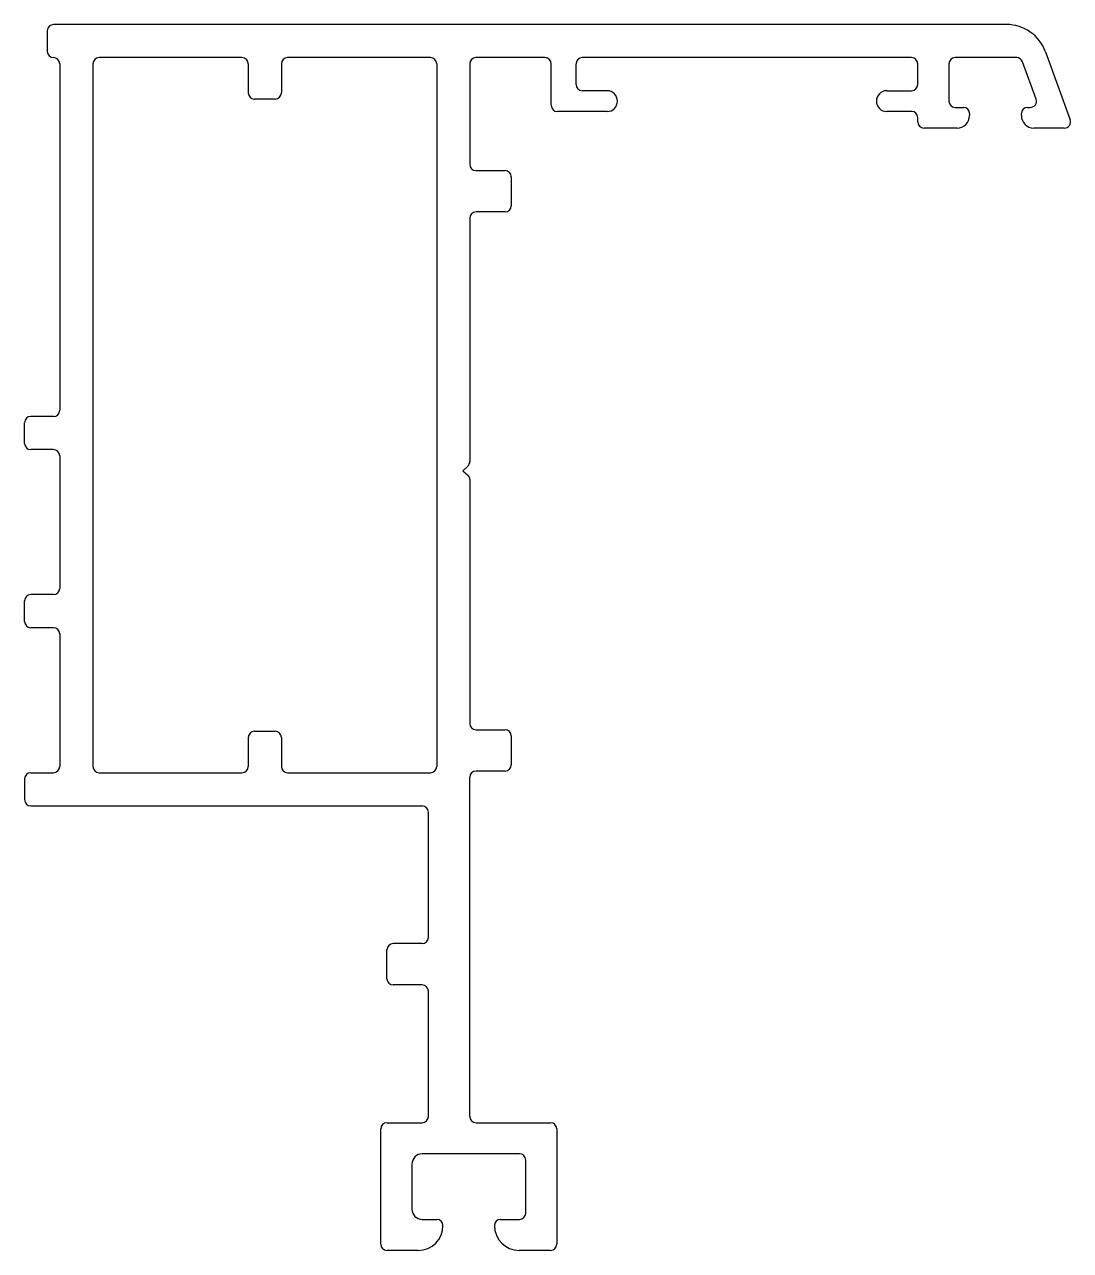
# Model space of a CAD drawing. Extents: x 60.1 to 110.6, y 11.7 to 70.9.
import ezdxf

# ---------------------------------------------------------------- set-up
doc = ezdxf.new("R2010")
doc.units = 0
doc.layers.get('0').update_dxf_attribs({"linetype": 'CONTINUOUS'})

msp = doc.modelspace()

# ---------------------------------------------------------------- linework, layer by layer
at = {"color": 0}
for p, q in [((61.242, 70.646), (61.242, 69.646)), ((107.55, 70.946), (61.542, 70.946)), ((70.641, 69.346), (63.741, 69.346)), ((79.741, 69.346), (72.841, 69.346)), ((85.27, 69.346), (81.939, 69.346)), ((102.97, 69.346), (87.07, 69.346)), ((108.045, 69.346), (105.07, 69.346)), ((109.429, 69.63), (110.623, 66.348)), ((61.841, 69.046), (61.841, 52.318)), ((63.441, 69.046), (63.441, 35.118)), ((70.941, 69.046), (70.941, 67.646)), ((72.541, 69.046), (72.541, 67.646)), ((80.041, 69.046), (80.041, 35.118)), ((81.639, 69.046), (81.639, 64.196)), ((85.57, 67.046), (85.57, 69.046)), ((86.77, 68.046), (86.77, 69.046)), ((103.27, 68.046), (103.27, 69.046)), ((104.77, 69.046), (104.77, 67.246)), ((108.982, 67.348), (108.327, 69.148)), ((88.27, 67.746), (87.07, 67.746)), ((101.77, 67.746), (102.97, 67.746)), ((72.241, 67.346), (71.241, 67.346)), ((105.07, 66.946), (105.47, 66.946)), ((108.57, 66.946), (108.7, 66.946)), ((88.27, 66.746), (85.87, 66.746)), ((102.97, 66.746), (101.77, 66.746)), ((103.27, 66.246), (103.27, 66.446)), ((105.77, 66.646), (105.77, 66.546)), ((108.27, 66.546), (108.27, 66.646)), ((105.17, 65.946), (103.57, 65.946)), ((110.341, 65.946), (108.87, 65.946)), ((81.939, 63.896), (83.341, 63.896)), ((83.641, 63.596), (83.641, 62.196)), ((81.641, 61.596), (81.641, 49.844)), ((83.341, 61.896), (81.941, 61.896)), ((60.142, 50.718), (60.142, 51.718)), ((61.541, 52.018), (60.442, 52.018)), ((61.541, 50.418), (60.442, 50.418)), ((61.841, 50.118), (61.841, 43.721)), ((81.548, 49.627), (81.305, 49.396)), ((81.305, 49.396), (81.533, 49.206)), ((81.641, 48.975), (81.641, 37.196)), ((61.541, 43.421), (60.442, 43.421)), ((60.142, 42.121), (60.142, 43.121)), ((61.541, 41.821), (60.442, 41.821)), ((61.841, 41.521), (61.841, 35.118)), ((71.241, 36.818), (72.241, 36.818)), ((81.941, 36.896), (83.341, 36.896)), ((70.941, 36.518), (70.941, 35.118)), ((72.541, 36.518), (72.541, 35.118)), ((83.641, 36.596), (83.641, 35.196)), ((60.142, 34.518), (60.142, 33.518)), ((60.442, 34.818), (61.541, 34.818)), ((63.741, 34.818), (70.641, 34.818)), ((72.841, 34.818), (79.741, 34.818)), ((81.641, 18.218), (81.641, 34.596)), ((83.341, 34.896), (81.941, 34.896)), ((60.442, 33.218), (79.341, 33.218)), ((79.641, 26.868), (79.641, 32.918)), ((77.641, 24.868), (77.641, 26.268)), ((79.341, 26.568), (77.941, 26.568)), ((79.341, 24.568), (77.941, 24.568)), ((79.641, 18.218), (79.641, 24.268)), ((77.645, 17.918), (79.341, 17.918)), ((81.941, 17.918), (85.541, 17.918)), ((77.345, 12.049), (77.345, 17.618)), ((85.841, 17.618), (85.841, 12.049)), ((84.038, 16.415), (79.345, 16.415)), ((84.338, 13.549), (84.338, 16.115)), ((78.845, 15.915), (78.845, 13.749)), ((79.345, 13.249), (80.045, 13.249)), ((83.128, 13.249), (84.038, 13.249)), ((79.145, 11.749), (77.645, 11.749)), ((85.541, 11.749), (84.028, 11.749))]:
    msp.add_line(p, q, dxfattribs=at)
for centre, radius, start, end in [((61.542, 70.646), 0.3, 90, 180), ((107.55, 68.946), 2, 20, 90), ((61.542, 69.646), 0.3, 180, 269.98734), ((61.541, 69.046), 0.3, 0, 89.98734), ((63.741, 69.046), 0.3, 90, 180), ((70.641, 69.046), 0.3, 0, 90), ((72.841, 69.046), 0.3, 90, 180), ((79.741, 69.046), 0.3, 0, 90), ((81.939, 69.046), 0.3, 90, 180), ((85.27, 69.046), 0.3, 0, 90), ((87.07, 69.046), 0.3, 90, 180), ((102.97, 69.046), 0.3, 0, 90), ((105.07, 69.046), 0.3, 90, 180), ((108.045, 69.046), 0.3, 20, 90), ((71.241, 67.646), 0.3, 180, 270), ((72.241, 67.646), 0.3, 270, 0), ((87.07, 68.046), 0.3, 180, 270), ((88.27, 67.246), 0.5, 360, 90), ((101.77, 67.246), 0.5, 90, 270), ((102.97, 68.046), 0.3, 270, 0), ((85.87, 67.046), 0.3, 180, 270), ((88.27, 67.246), 0.5, 270, 360), ((105.07, 67.246), 0.3, 180, 270), ((105.47, 66.646), 0.3, 0, 90), ((108.57, 66.646), 0.3, 90, 180), ((108.7, 67.246), 0.3, 270, 20), ((102.97, 66.446), 0.3, 0, 90), ((105.17, 66.546), 0.6, 270, 0), ((108.87, 66.546), 0.6, 180, 270), ((110.341, 66.246), 0.3, 270, 20), ((103.57, 66.246), 0.3, 180, 270), ((81.939, 64.196), 0.3, 180, 270), ((83.341, 63.596), 0.3, 0, 90), ((83.341, 62.196), 0.3, 270, 0), ((81.941, 61.596), 0.3, 90, 180), ((61.541, 52.318), 0.3, 270, 0), ((60.442, 51.718), 0.3, 90, 180), ((60.442, 50.718), 0.3, 180, 270), ((61.541, 50.118), 0.3, 0, 90), ((81.341, 49.844), 0.3, 313.57404, 0), ((81.341, 48.975), 0.3, 0, 50.21819), ((60.442, 43.121), 0.3, 90, 180), ((61.541, 43.721), 0.3, 270, 0), ((60.442, 42.121), 0.3, 180, 270), ((61.541, 41.521), 0.3, 0, 90), ((71.241, 36.518), 0.3, 90, 180), ((72.241, 36.518), 0.3, 0, 90), ((81.941, 37.196), 0.3, 180, 270), ((83.341, 36.596), 0.3, 0, 90), ((61.541, 35.118), 0.3, 270, 0), ((63.741, 35.118), 0.3, 180, 270), ((70.641, 35.118), 0.3, 270, 0), ((72.841, 35.118), 0.3, 180, 270), ((79.741, 35.118), 0.3, 270, 0), ((83.341, 35.196), 0.3, 270, 0), ((60.442, 34.518), 0.3, 90, 180), ((81.941, 34.596), 0.3, 90, 180), ((60.442, 33.518), 0.3, 180, 270), ((79.341, 32.918), 0.3, 0, 90), ((79.341, 26.868), 0.3, 270, 0), ((77.941, 26.268), 0.3, 90, 180), ((77.941, 24.868), 0.3, 180, 270), ((79.341, 24.268), 0.3, 0, 90), ((77.645, 17.618), 0.3, 90, 180), ((79.341, 18.218), 0.3, 270, 0), ((81.941, 18.218), 0.3, 180, 270), ((85.541, 17.618), 0.3, 0, 90), ((79.345, 15.915), 0.5, 90, 180), ((84.038, 16.115), 0.3, 0, 90), ((79.345, 13.749), 0.5, 180, 270), ((80.045, 12.949), 0.3, 360, 90), ((83.128, 12.949), 0.3, 90, 180), ((84.038, 13.549), 0.3, 270, 0), ((79.145, 12.949), 1.2, 270, 0), ((84.028, 12.949), 1.2, 180, 270), ((77.645, 12.049), 0.3, 180, 270), ((85.541, 12.049), 0.3, 270, 0)]:
    msp.add_arc(centre, radius, start, end, dxfattribs=at)

doc.saveas('drawing.dxf')
